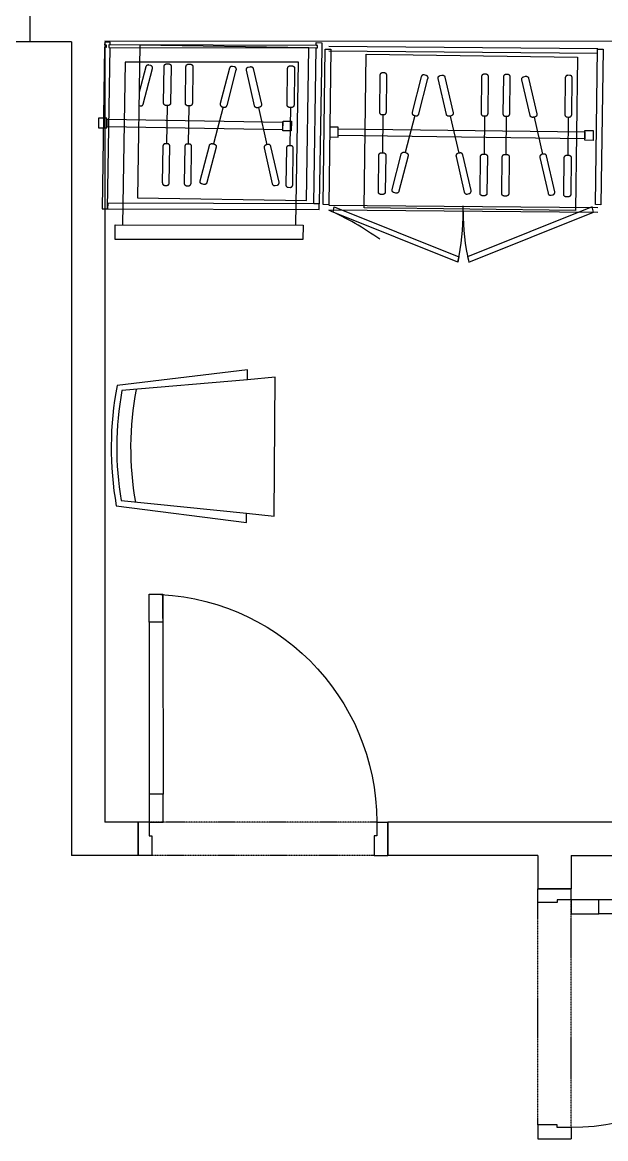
# Model space of a CAD drawing. Extents: x -678889171 to 586587, y -792238163 to 335485.
# Drawn here: x 85834 to 87935, y 54928 to 58947 of the extents above; entities that cross this region are included whole.
import ezdxf
from ezdxf.xclip import XClip

# ---------------------------------------------------------------- set-up
doc = ezdxf.new("R2010")
doc.units = 0
doc.header["$MEASUREMENT"] = 0
doc.header["$XCLIPFRAME"] = 2
doc.linetypes.add('XR-A-TYP34$0$XR-A-TYP-3-4-6-8-10$0$XR-A-TYP-2-3-4-6-7-8-9-10$0$HIDDEN', pattern=[0.375, 0.25, -0.125])
doc.layers.get('0').update_dxf_attribs({"color": 8})
for name, color, linetype in [('9TH-FURN$0$XR-A-TYP-3-4-6-8-10$0$I-FURN', 252, 'Continuous'), ('9TH-FURN$0$XR-A-TYP-3-4-6-8-10$0$I-FURN-CHAR', 252, 'Continuous'), ('9TH-FURN$0$XR-A-TYP-3-4-6-8-10$0$XREF_1BR$0$I-FURN', 252, 'Continuous'), ('XR-A-9TH-FLOOR$0$A-WALL', 252, 'Continuous'), ('XR-A-TYP34$0$A-WALL', 252, 'Continuous'), ('XR-A-TYP34$0$XR-A-TYP-3-4-6-8-10$0$A-WALL', 252, 'Continuous'), ('XR-A-TYP34$0$XR-A-TYP-3-4-6-8-10$0$A-WALL-PRHT', 252, 'Continuous'), ('XR-A-TYP34$0$XR-A-TYP-3-4-6-8-10$0$XR-A-TYP-2-3-4-6-7-8-9-10$0$A-DOOR', 252, 'Continuous'), ('XR-A-TYP34$0$XR-A-TYP-3-4-6-8-10$0$XR-A-TYP-2-3-4-6-7-8-9-10$0$A-FLOR-OVHD', 252, 'XR-A-TYP34$0$XR-A-TYP-3-4-6-8-10$0$XR-A-TYP-2-3-4-6-7-8-9-10$0$HIDDEN')]:
    doc.layers.add(name, color=color, linetype=linetype)

# ---------------------------------------------------------------- blocks, each defined once
blk = doc.blocks.new('*U470')
at = {"layer": '9TH-FURN$0$XR-A-TYP-3-4-6-8-10$0$XREF_1BR$0$I-FURN'}
for points in [[(-2022.1, 0), (-1992.1, 0), (-1992.1, 35), (-2022.1, 35)], [(-1103.4, 5), (-1992.1, 5), (-1992.1, 30), (-1103.4, 30)], [(-1073.4, 0), (-1103.4, 0), (-1103.4, 35), (-1073.4, 35)]]:
    blk.add_lwpolyline(points, close=True, dxfattribs=at)
blk = doc.blocks.new('9TH-FURN$0$XR-A-TYP-3-4-6-8-10$0$XREF_1BR$0$A$C0C3539C5')
at = {"layer": '9TH-FURN$0$XR-A-TYP-3-4-6-8-10$0$XREF_1BR$0$I-FURN', "ltscale": 0.5}
for p, q in [((-0.0688, 0), (0.0688, 0)), ((-0.0688, -0.083), (0.0688, -0.083)), ((-0.0688, -0.1615), (0.0688, -0.1615)), ((-0.0668, -0.2767), (0.0668, -0.2441)), ((-0.0668, -0.4045), (0.0668, -0.4371)), ((-0.0688, -0.5277), (0.0688, -0.5277)), ((-0.0688, -0.6062), (0.0688, -0.6062)), ((-0.0668, -0.7062), (0.0668, -0.7388)), ((-0.0688, -0.8293), (0.0688, -0.8293)), ((-0.0688, -0.9078), (0.0688, -0.9078))]:
    blk.add_line(p, q, dxfattribs=at)
for points in [[(-0.2098, -0.0125, -0.414214), (-0.2188, -0.0035), (-0.2188, 0.0035, -0.414214), (-0.2098, 0.0125), (-0.0778, 0.0125, -0.414214), (-0.0688, 0.0035), (-0.0688, -0.0035, -0.414214), (-0.0778, -0.0125)], [(0.2098, -0.0125, 0.414214), (0.2188, -0.0035), (0.2188, 0.0035, 0.414214), (0.2098, 0.0125), (0.0778, 0.0125, 0.414214), (0.0688, 0.0035), (0.0688, -0.0035, 0.414214), (0.0778, -0.0125)], [(-0.2098, -0.0955, -0.414214), (-0.2188, -0.0865), (-0.2188, -0.0795, -0.414214), (-0.2098, -0.0705), (-0.0778, -0.0705, -0.414214), (-0.0688, -0.0795), (-0.0688, -0.0865, -0.414214), (-0.0778, -0.0955)], [(0.2098, -0.0955, 0.414214), (0.2188, -0.0865), (0.2188, -0.0795, 0.414214), (0.2098, -0.0705), (0.0778, -0.0705, 0.414214), (0.0688, -0.0795), (0.0688, -0.0865, 0.414214), (0.0778, -0.0955)], [(-0.2098, -0.174, -0.414214), (-0.2188, -0.165), (-0.2188, -0.158, -0.414214), (-0.2098, -0.149), (-0.0778, -0.149, -0.414214), (-0.0688, -0.158), (-0.0688, -0.165, -0.414214), (-0.0778, -0.174)], [(0.2098, -0.174, 0.414214), (0.2188, -0.165), (0.2188, -0.158, 0.414214), (0.2098, -0.149), (0.0778, -0.149, 0.414214), (0.0688, -0.158), (0.0688, -0.165, 0.414214), (0.0778, -0.174)], [(0.2067, -0.2228, 0.414214), (0.2133, -0.2119), (0.2117, -0.2051, 0.414214), (0.2008, -0.1985), (0.0726, -0.2298, 0.414214), (0.066, -0.2407), (0.0676, -0.2475, 0.414214), (0.0785, -0.2541)], [(-0.2008, -0.3223, -0.414214), (-0.2117, -0.3157), (-0.2133, -0.3089, -0.414214), (-0.2067, -0.298), (-0.0785, -0.2667, -0.414214), (-0.0676, -0.2733), (-0.066, -0.2801, -0.414214), (-0.0726, -0.291)], [(-0.2008, -0.3589, 0.414214), (-0.2117, -0.3655), (-0.2133, -0.3723, 0.414214), (-0.2067, -0.3832), (-0.0785, -0.4145, 0.414214), (-0.0676, -0.4079), (-0.066, -0.4011, 0.414214), (-0.0726, -0.3902)], [(0.2067, -0.4585, -0.414214), (0.2133, -0.4693), (0.2117, -0.4761, -0.414214), (0.2008, -0.4827), (0.0726, -0.4514, -0.414214), (0.066, -0.4405), (0.0676, -0.4337, -0.414214), (0.0785, -0.4271)], [(-0.2098, -0.5402, -0.414214), (-0.2188, -0.5312), (-0.2188, -0.5242, -0.414214), (-0.2098, -0.5152), (-0.0778, -0.5152, -0.414214), (-0.0688, -0.5242), (-0.0688, -0.5312, -0.414214), (-0.0778, -0.5402)], [(0.2098, -0.5402, 0.414214), (0.2188, -0.5312), (0.2188, -0.5242, 0.414214), (0.2098, -0.5152), (0.0778, -0.5152, 0.414214), (0.0688, -0.5242), (0.0688, -0.5312, 0.414214), (0.0778, -0.5402)], [(-0.2098, -0.6187, -0.414214), (-0.2188, -0.6097), (-0.2188, -0.6027, -0.414214), (-0.2098, -0.5937), (-0.0778, -0.5937, -0.414214), (-0.0688, -0.6027), (-0.0688, -0.6097, -0.414214), (-0.0778, -0.6187)], [(0.2098, -0.6187, 0.414214), (0.2188, -0.6097), (0.2188, -0.6027, 0.414214), (0.2098, -0.5937), (0.0778, -0.5937, 0.414214), (0.0688, -0.6027), (0.0688, -0.6097, 0.414214), (0.0778, -0.6187)], [(-0.2008, -0.6606, 0.414214), (-0.2117, -0.6672), (-0.2133, -0.674, 0.414214), (-0.2067, -0.6849), (-0.0785, -0.7162, 0.414214), (-0.0676, -0.7096), (-0.066, -0.7028, 0.414214), (-0.0726, -0.6919)], [(0.2067, -0.7601, -0.414214), (0.2133, -0.771), (0.2117, -0.7778, -0.414214), (0.2008, -0.7844), (0.0726, -0.7531, -0.414214), (0.066, -0.7422), (0.0676, -0.7354, -0.414214), (0.0785, -0.7288)], [(-0.2098, -0.8418, -0.414214), (-0.2188, -0.8328), (-0.2188, -0.8258, -0.414214), (-0.2098, -0.8168), (-0.0778, -0.8168, -0.414214), (-0.0688, -0.8258), (-0.0688, -0.8328, -0.414214), (-0.0778, -0.8418)], [(0.2098, -0.8418, 0.414214), (0.2188, -0.8328), (0.2188, -0.8258, 0.414214), (0.2098, -0.8168), (0.0778, -0.8168, 0.414214), (0.0688, -0.8258), (0.0688, -0.8328, 0.414214), (0.0778, -0.8418)], [(-0.2098, -0.9203, -0.414214), (-0.2188, -0.9113), (-0.2188, -0.9043, -0.414214), (-0.2098, -0.8953), (-0.0778, -0.8953, -0.414214), (-0.0688, -0.9043), (-0.0688, -0.9113, -0.414214), (-0.0778, -0.9203)], [(0.2098, -0.9203, 0.414214), (0.2188, -0.9113), (0.2188, -0.9043, 0.414214), (0.2098, -0.8953), (0.0778, -0.8953, 0.414214), (0.0688, -0.9043), (0.0688, -0.9113, 0.414214), (0.0778, -0.9203)]]:
    blk.add_lwpolyline(points, format="xyb", close=True, dxfattribs=at)
blk = doc.blocks.new('*U473')
at = {"layer": '9TH-FURN$0$XR-A-TYP-3-4-6-8-10$0$XREF_1BR$0$I-FURN'}
for points in [[(-1142.3, 0), (-1112.3, 0), (-1112.3, 35), (-1142.3, 35)], [(-478, 5), (-1112.3, 5), (-1112.3, 30), (-478, 30)], [(-448, 0), (-478, 0), (-478, 35), (-448, 35)]]:
    blk.add_lwpolyline(points, close=True, dxfattribs=at)
blk = doc.blocks.new('9TH-FURN$0$XR-A-TYP-3-4-6-8-10$0$ch14')
for p, q in [((-216.5, 568.7), (-273.5, 99.7)), ((275.5, 99.7), (216.5, 568.7)), ((-273.5, 99.7), (-240.6, 99.7)), ((-240.6, 99.7), (-250, 0)), ((250, 0), (240.6, 99.7)), ((240.6, 99.7), (275.5, 99.7)), ((-250, 0), (250, 0))]:
    blk.add_line(p, q)
blk.add_lwpolyline([(240.6, 99.7), (198, 551.6, 0.085131), (-198, 551.6), (-240.6, 99.7)], format="xyb")
for radius, start, end in [(1191.6, 79.5305, 100.4695), (1121.6, 79.5773, 100.4227)]:
    blk.add_arc((0, -603.1), radius, start, end)
blk = doc.blocks.new('*U1377')
for p, q in [((710, 820), (710, 200)), ((760, 820), (760, 200)), ((-100, -20), (-100, 100)), ((-60, 100), (-100, 100)), ((-60, 100), (-60, 50)), ((760, 100), (760, 50)), ((760, 100), (800, 100)), ((800, -20), (800, 100)), ((-60, 50), (-50, 50)), ((-50, 50), (-50, -20)), ((750, 50), (750, -20)), ((760, 50), (750, 50)), ((-50, -20), (-100, -20)), ((750, -20), (800, -20))]:
    blk.add_line(p, q)
for points in [[(710, 820), (760, 820), (760, 920), (710, 920), (710, 833), (710, 920)], [(710, 200), (760, 200), (760, 100), (710, 100), (710, 187)]]:
    blk.add_lwpolyline(points, close=True)
blk.add_arc((760, 100), 820, 90, 180)
at = {"layer": 'XR-A-TYP34$0$XR-A-TYP-3-4-6-8-10$0$XR-A-TYP-2-3-4-6-7-8-9-10$0$A-FLOR-OVHD'}
for p, q in [((-60, 100), (760, 100)), ((-50, -20), (750, -20))]:
    blk.add_line(p, q, dxfattribs=at)
blk = doc.blocks.new('XR-A-TYP34')
at = {"layer": 'XR-A-TYP34$0$A-WALL'}
blk.add_lwpolyline([(90610.4, 42425.4), (94030.6, 42425.4), (94031.5, 42712.5), (94285.7, 42712.5), (94285.7, 42832.5), (93911.5, 42832.5), (93910.6, 42545.4), (89951, 42545.4)], dxfattribs=at)
at = {"layer": 'XR-A-TYP34$0$XR-A-TYP-3-4-6-8-10$0$A-WALL'}
for p, q in [((88661, 45478.6), (88661, 45355.1)), ((88811, 45355.1), (88661, 45355.1)), ((88811, 45355.1), (88811, 42425.4)), ((88931, 45358.4), (91670, 45356.3)), ((88931, 45355.1), (88931, 42545.4)), ((89051, 42545.4), (88931, 42545.4)), ((89051, 42545.6), (89051, 42425.4)), ((89951, 42545.6), (89951, 42425.4)), ((89051, 42425.4), (88811, 42425.4)), ((90490.4, 42425.4), (89951, 42425.4)), ((90490.4, 42425.4), (90490.4, 42305.4)), ((90610.4, 42425.4), (90610.4, 42305.4)), ((90610.4, 42305.4), (90490.4, 42305.4))]:
    blk.add_line(p, q, dxfattribs=at)
at = {"layer": 'XR-A-TYP34$0$XR-A-TYP-3-4-6-8-10$0$A-WALL-PRHT', "ltscale": 0.05}
blk.add_lwpolyline([(88661, 45355.1), (87761, 45355.1)], dxfattribs=at)
at = {"layer": 'XR-A-TYP34$0$XR-A-TYP-3-4-6-8-10$0$XR-A-TYP-2-3-4-6-7-8-9-10$0$A-DOOR', "extrusion": (-4.93018e-15, 1.9141e-11, -1), "zscale": -1, "rotation": 359.987693669903}
blk.add_blockref('*U1377', (-89851, 42445.6, 0), dxfattribs=at)
at = {"layer": 'XR-A-TYP34$0$XR-A-TYP-3-4-6-8-10$0$XR-A-TYP-2-3-4-6-7-8-9-10$0$A-DOOR', "extrusion": (1.91402e-11, 7.4317e-26, -1), "zscale": -1.000000000000001, "rotation": 90}
blk.add_blockref('*U1377', (-90510.4, 41505.4, 0), dxfattribs=at)

msp = doc.modelspace()

# ---------------------------------------------------------------- linework, layer by layer
at = {"layer": '9TH-FURN$0$XR-A-TYP-3-4-6-8-10$0$I-FURN'}
for p, q in [((87906.1, 58852.2, 0), (86937.4, 58860, 0)), ((87906.1, 58835.3, 0), (86937.4, 58843.1, 0)), ((87906.1, 58279.5, 0), (86937.4, 58287.3, 0)), ((87906.1, 58262.6, 0), (86937.4, 58270.4, 0))]:
    msp.add_line(p, q, dxfattribs=at)
at = {"layer": '9TH-FURN$0$XR-A-TYP-3-4-6-8-10$0$I-FURN', "elevation": 0}
for points in [[(86150.4, 58865.8), (86150.6, 58875.8), (86130.6, 58876.1), (86130.4, 58866.1), (86135.4, 58866), (86135.3, 58857), (86130.3, 58857.1), (86120.9, 58275.7), (86140.9, 58275.4), (86150.3, 58856.8)], [(86937.7, 58290.4), (86917.7, 58290.6), (86925, 58850.4), (86945, 58850.3), (86937.7, 58290.4)], [(87917.9, 58290.4), (87897.9, 58290.6), (87905.3, 58850.4), (87925.3, 58850.3), (87917.9, 58290.4)], [(86819.3, 58217.7), (86828.7, 58803.6), (86204.4, 58803.6), (86195, 58217.8)], [(87421.8, 58266.9), (87421.9, 58286.5)]]:
    msp.add_lwpolyline(points, dxfattribs=at)
for points in [[(86145.3, 58856.9), (86897.3, 58855), (86897.4, 58864), (86145.4, 58865.9)], [(86892.4, 58864), (86892.6, 58874), (86912.6, 58873.6), (86912.4, 58863.6), (86912.4, 58863.6), (86912.3, 58854.6), (86912.3, 58854.6), (86903.3, 58293.7), (86883.3, 58294), (86892.3, 58855), (86897.3, 58854.9), (86897.4, 58863.9)], [(86141, 58276), (86902.8, 58273.7), (86903.1, 58293.7), (86141.3, 58296)], [(87406.4, 58102.7), (87401.9, 58083.2), (86953, 58263.3), (86957.5, 58282.8)], [(87437.1, 58102.7), (87441.7, 58083.2), (87890.5, 58263.3), (87886, 58282.8)], [(86168.7, 58218.2), (86845.6, 58217.2), (86844.7, 58164.7), (86167.9, 58165.7)]]:
    msp.add_lwpolyline(points, close=True, dxfattribs=at)
at = {"layer": '9TH-FURN$0$XR-A-TYP-3-4-6-8-10$0$I-FURN'}
for centre, radius, start, end in [((86536.1, 57351.1, 0), 1003.1, 54.3246, 66.4161), ((86654.3, 58257.1, 0), 767.5, 346.901, 0.7265), ((88189.2, 58257.1, 0), 767.5, 179.2735, 193.099)]:
    msp.add_arc(centre, radius, start, end, dxfattribs=at)

# ---------------------------------------------------------------- block references
at = {"layer": '9TH-FURN$0$XR-A-TYP-3-4-6-8-10$0$I-FURN', "extrusion": (-3.56814e-11, 7.9878e-13, -1)}
ref = msp.add_blockref('9TH-FURN$0$XR-A-TYP-3-4-6-8-10$0$XREF_1BR$0$A$C0C3539C5', (-86960.1, 58569.1, 0), dxfattribs=dict(at, xscale=-1000, yscale=1000, zscale=-1000, rotation=90.91747791420423))
XClip(ref).set_block_clipping_path([(-0.2848774801, -0.7071411868), (0.2650816224, -0.0984328915)])
at = {"layer": '9TH-FURN$0$XR-A-TYP-3-4-6-8-10$0$I-FURN', "extrusion": (3.56896e-11, -2.41761e-13, -1)}
ref = msp.add_blockref('9TH-FURN$0$XR-A-TYP-3-4-6-8-10$0$XREF_1BR$0$A$C0C3539C5', (-86969.9, 58548.3, 0), dxfattribs=dict(at, xscale=1000.000000000001, yscale=1000.000000000001, zscale=-1000, rotation=270.7530716645173))
XClip(ref).set_block_clipping_path([(-0.2848774801, -0.8602293081), (0.2675332336, -0.0984328915)])
at = {"layer": '9TH-FURN$0$XR-A-TYP-3-4-6-8-10$0$I-FURN', "xscale": -1, "rotation": 359.0825220920494}
msp.add_blockref('*U473', (85660, 58574.6, 0), dxfattribs=at)
at = {"layer": '9TH-FURN$0$XR-A-TYP-3-4-6-8-10$0$I-FURN', "rotation": 359.246928329229}
msp.add_blockref('*U470', (88962.8, 58507.9, 0), dxfattribs=at)
at = {"layer": '9TH-FURN$0$XR-A-TYP-3-4-6-8-10$0$I-FURN-CHAR', "rotation": 89.60302419455618}
msp.add_blockref('9TH-FURN$0$XR-A-TYP-3-4-6-8-10$0$ch14', (86742.5, 57419.1, 0), dxfattribs=at)

# ---------------------------------------------------------------- next in the draw order: block references
at = {"layer": 'XR-A-9TH-FLOOR$0$A-WALL'}
msp.add_blockref('XR-A-TYP34', (-2800.4, 13522.1), dxfattribs=at)

doc.saveas('drawing.dxf')
